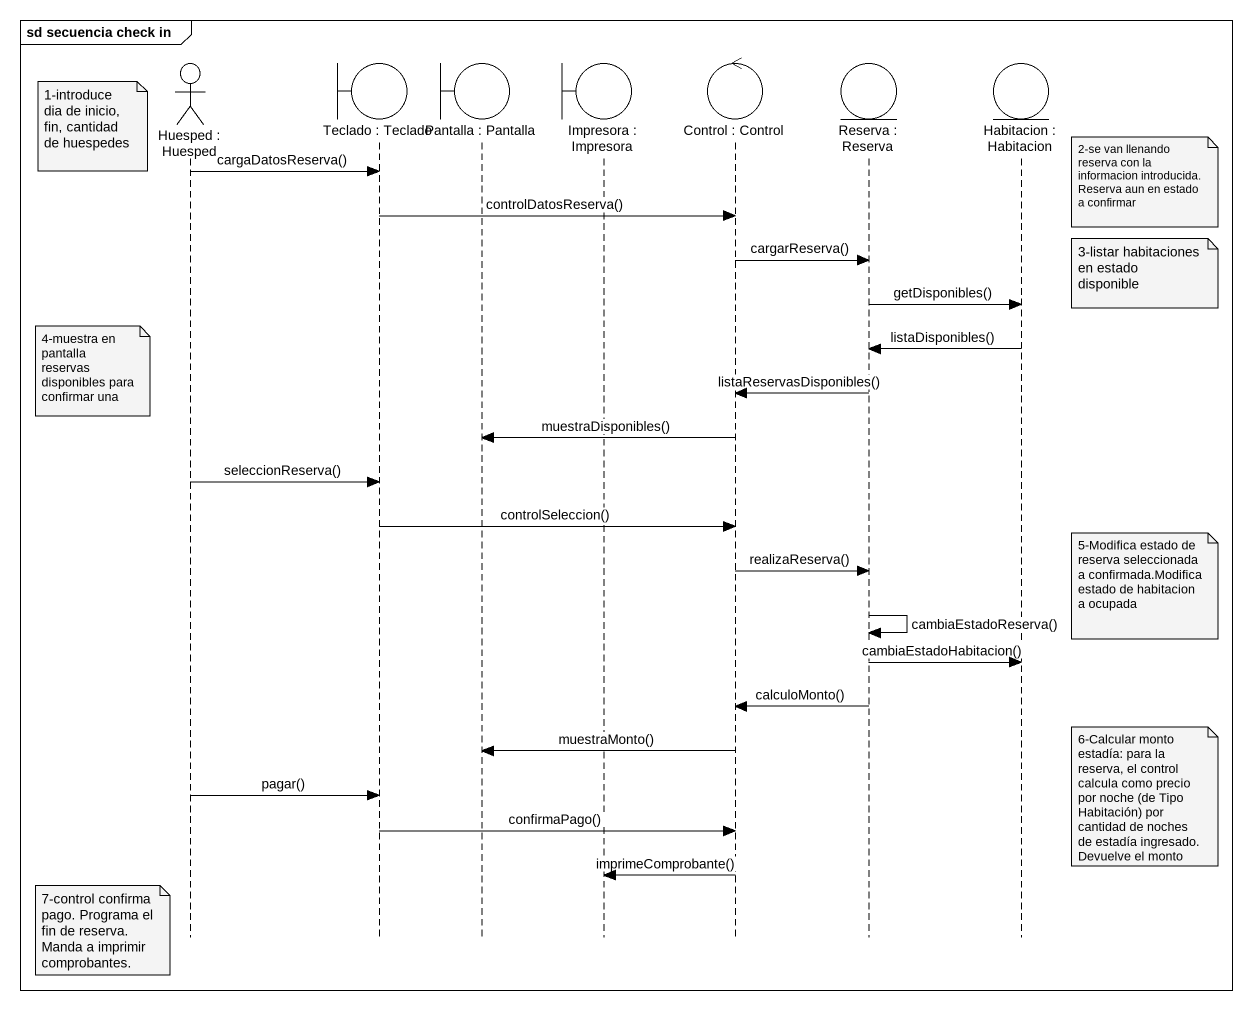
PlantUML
@startuml
mainframe sd secuencia check in
hide footbox
actor "Huesped : Huesped" as Huesped
boundary "Teclado : Teclado" as Teclado
boundary "Pantalla : Pantalla" as Pantalla
boundary "Impresora : Impresora" as Impresora
control "Control : Control" as Control_
entity "Reserva : Reserva" as Reserva
entity "Habitacion : Habitacion" as Habitacion

note left of Huesped : 1-introduce dia de inicio, fin, cantidad de huespedes
Huesped -> Teclado : cargaDatosReserva()
note right of Habitacion : 2-se van llenando reserva con la informacion introducida. Reserva aun en estado a confirmar
Teclado -> Control_ : controlDatosReserva()
Control_ -> Reserva : cargarReserva()
note right of Habitacion : 3-listar habitaciones en estado disponible
Reserva -> Habitacion : getDisponibles()
Habitacion -> Reserva : listaDisponibles()
note left of Huesped : 4-muestra en pantalla reservas disponibles para confirmar una
Reserva -> Control_ : listaReservasDisponibles()
Control_ -> Pantalla : muestraDisponibles()
Huesped -> Teclado : seleccionReserva()
Teclado -> Control_ : controlSeleccion()
Control_ -> Reserva : realizaReserva()
note right of Habitacion : 5-Modifica estado de reserva seleccionada a confirmada.Modifica estado de habitacion a ocupada
Reserva -> Reserva : cambiaEstadoReserva()
Reserva -> Habitacion : cambiaEstadoHabitacion()
Reserva -> Control_ : calculoMonto()
Control_ -> Pantalla : muestraMonto()
Huesped -> Teclado : pagar()
note right of Habitacion : 6-Calcular monto estadía: para la reserva, el control calcula como precio por noche (de Tipo Habitación) por cantidad de noches de estadía ingresado. Devuelve el monto
Teclado -> Control_ : confirmaPago()
Control_ -> Impresora : imprimeComprobante()
note left of Huesped : 7-control confirma pago. Programa el fin de reserva. Manda a imprimir comprobantes.
@enduml
